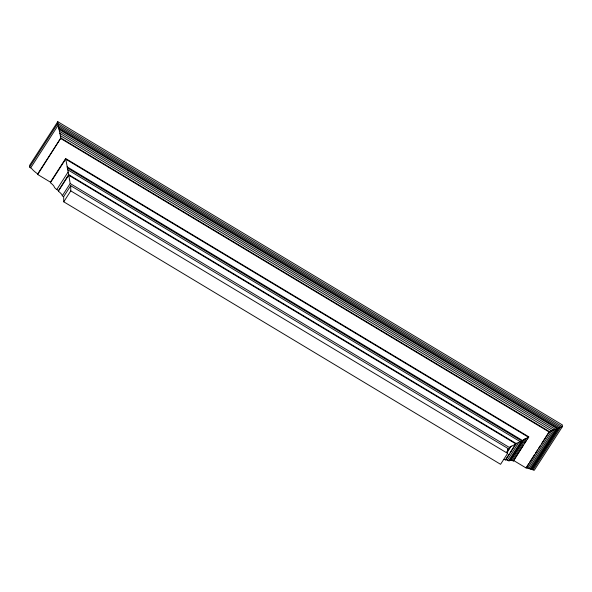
<?xml version="1.0" encoding="UTF-8"?>
<svg xmlns="http://www.w3.org/2000/svg" width="592" height="592" viewBox="0 0 592 592"><rect width="100%" height="100%" fill="white"/><g stroke="black" fill="none" stroke-linecap="round" stroke-linejoin="round"><path stroke-width="0.89" d="M506.819 452.303L510.038 446.975L515.987 444.007L515.98 443.43L68.687 174.647L65.653 158.53L528.745 436.807L513.53 460.998L510.94 460.228L508.609 460.776L505.679 459.407L509.113 454.079M523.343 445.191L513.523 460.428L526.244 468.072L526.236 467.495L534.236 470.314L562.4 426.632L562.37 424.915L57.764 121.686L29.6 165.368L29.63 167.085L30.703 167.847A5.136 1.117 32.8 0 1 32.856 169.919A11.966 2.605 32.8 0 0 37.696 173.922L37.703 174.499L50.424 182.144L50.431 182.721A9.398 2.042 32.8 0 1 54.235 186.835A5.039 1.095 32.8 0 0 56.788 189.558L58.386 190.624L58.393 191.201A9.849 2.146 32.8 0 1 62.278 195.804L63.662 196.64L63.744 201.805L500.573 464.306L507.61 453.383L507.529 448.218L70.707 185.718L63.662 196.64M29.63 167.085L57.787 123.41L57.764 121.686M30.703 167.847L58.194 125.208L57.787 123.41L562.4 426.632L549.391 431.583L541.51 443.808M37.696 173.922L60.85 138.01L58.194 125.208L560.661 427.143L533.17 469.789M37.703 174.499L60.85 138.01L549.391 431.583L526.244 468.072M50.424 182.144L65.653 158.53M50.431 182.721L65.66 159.107L528.752 437.384L524.542 439.123L522.669 440.611L509.49 460.887M56.788 189.558L68.087 172.035M58.386 190.624L68.687 174.647L70.182 183.55L62.278 195.804M58.393 191.201L68.694 175.225L515.987 444.007L505.686 459.984L504.007 459.399M63.744 201.805L70.781 190.89L70.707 185.718M507.033 451.629L510.038 446.975M507.24 452.251L511.222 446.072M510.089 452.562L515.98 443.43L522.174 441.218L67.236 167.832M507.27 460.258L518.562 442.735M508.609 460.776L520.738 441.958L67.577 169.652M509.793 460.583L522.669 440.611L67.111 166.863M510.163 460.265L523.276 439.923M510.94 460.228L524.542 439.123M512.087 460.472L526.406 438.265M524.327 443.667L526.288 440.618M527.272 439.094L528.745 436.807M526.725 466.733L528.7 463.677M529.685 462.145L534.613 454.508M535.597 452.976L537.566 449.92M538.55 448.396L540.526 445.339M527.627 468.146L551.655 430.88L60.317 135.627M528.915 468.672L553.742 430.155L59.829 133.355M530.062 469.049L555.607 429.429L59.392 131.246M531.039 469.286L557.198 428.712L59.015 129.345M531.512 469.256L557.967 428.223L58.83 128.279M532.238 469.426L559.151 427.69L58.549 126.866M60.858 138.587L549.398 432.16M70.182 183.55L509.779 447.707M70.781 190.89L507.61 453.383M513.523 460.428L513.53 460.998M505.679 459.407L505.686 459.984"/></g></svg>
